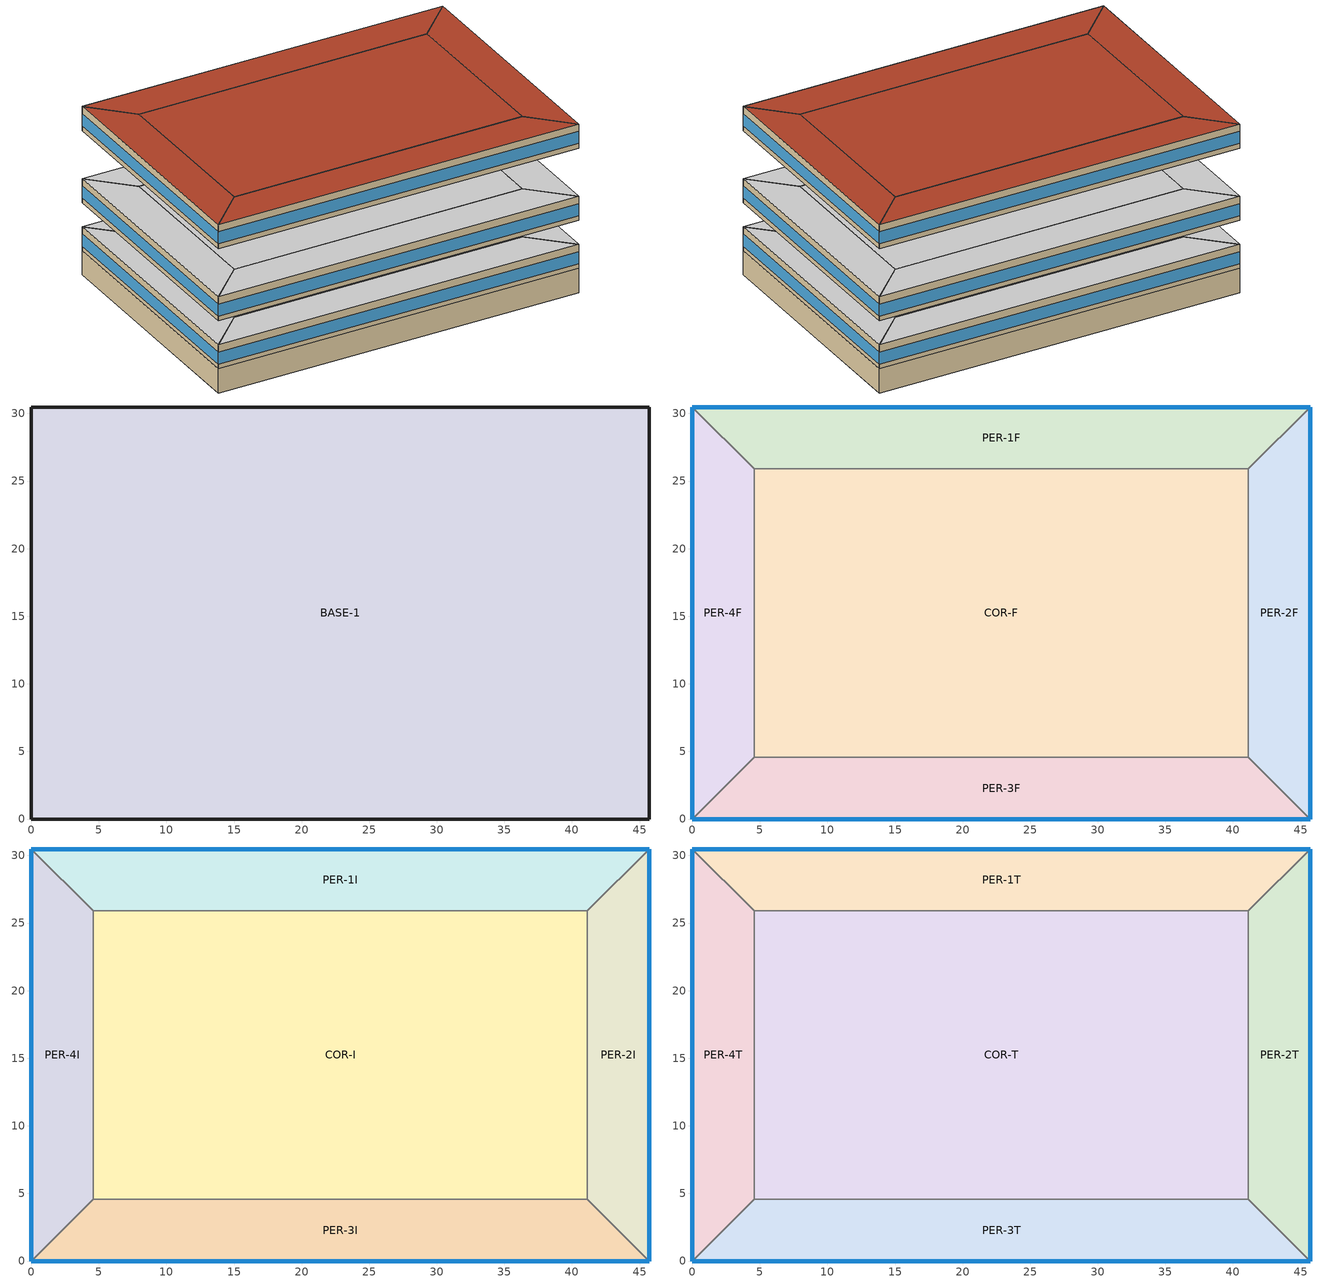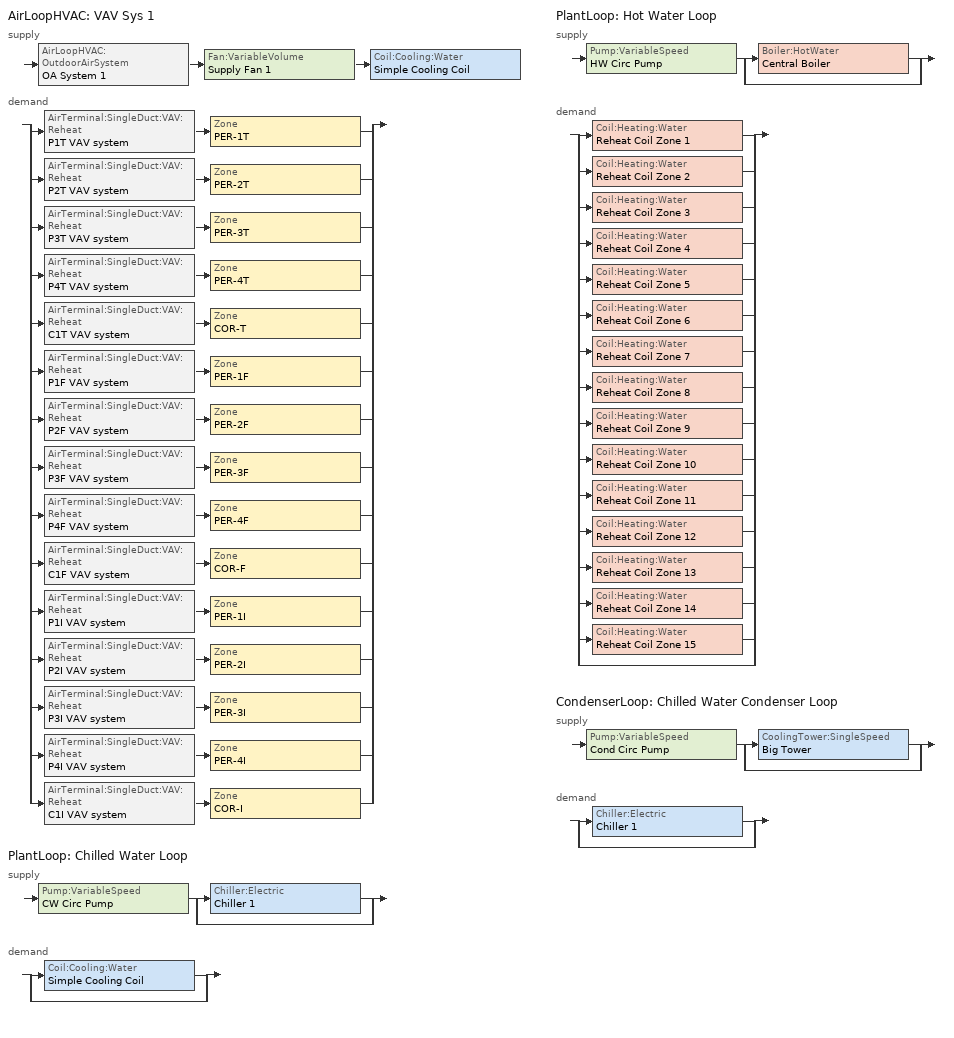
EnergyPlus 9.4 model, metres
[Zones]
BASE-1
 floor ground (SLAB-1): 45.72,30.48 45.72,0 0,0 0,30.48 z-3.05
 wall ground (SLAB-1): 45.72,30.48 0,30.48 0,0 45.72,0 45.72,30.48 z-3.05:0
COR-F
 floor to BASE-1 (FLOOR-1): 41.15,25.91 41.15,4.57 4.57,4.57 4.57,25.91 z0
 wall to PER-1F (INTWALL-1): 41.15,25.91 4.57,25.91 z0:3.05
 wall to PER-3F (INTWALL-1): 4.57,4.57 41.15,4.57 z0:3.05
 wall to PER-4F (INTWALL-1): 4.57,25.91 4.57,4.57 z0:3.05
 wall to PER-2F (INTWALL-1): 41.15,4.57 41.15,25.91 z0:3.05
 ceiling adiabatic (CEILING-1): 4.57,25.91 4.57,4.57 41.15,4.57 41.15,25.91 z3.05
PER-1F
 floor to BASE-1 (FLOOR-1): 4.57,25.91 0,30.48 45.72,30.48 41.15,25.91 z0
 wall outside (WALL-1): 45.72,30.48 0,30.48 z0:3.05
 wall to PER-2F (INTWALL-1): 41.15,25.91 45.72,30.48 z0:3.05
 wall to PER-4F (INTWALL-1): 0,30.48 4.57,25.91 z0:3.05
 window (COMPOSITE): 45.72,30.48 0,30.48 z0.61:2.13
 ceiling adiabatic (CEILING-1): 41.15,25.91 45.72,30.48 0,30.48 4.57,25.91 z3.05
PER-2F
 floor to BASE-1 (FLOOR-1): 41.15,25.91 45.72,30.48 45.72,0 41.15,4.57 z0
 wall outside (WALL-1): 45.72,0 45.72,30.48 z0:3.05
 wall to PER-3F (INTWALL-1): 41.15,4.57 45.72,0 z0:3.05
 window (COMPOSITE): 45.72,0 45.72,30.48 z0.61:2.13
 ceiling adiabatic (CEILING-1): 41.15,4.57 45.72,0 45.72,30.48 41.15,25.91 z3.05
PER-3F
 floor to BASE-1 (FLOOR-1): 41.15,4.57 45.72,0 0,0 4.57,4.57 z0
 wall outside (WALL-1): 0,0 45.72,0 z0:3.05
 wall to PER-4F (INTWALL-1): 4.57,4.57 0,0 z0:3.05
 window (COMPOSITE): 0,0 45.72,0 z0.61:2.13
 ceiling adiabatic (CEILING-1): 4.57,4.57 0,0 45.72,0 41.15,4.57 z3.05
PER-4F
 floor to BASE-1 (FLOOR-1): 4.57,4.57 0,0 0,30.48 4.57,25.91 z0
 wall outside (WALL-1): 0,30.48 0,0 z0:3.05
 window (COMPOSITE): 0,30.48 0,0 z0.61:2.13
 ceiling adiabatic (CEILING-1): 4.57,25.91 0,30.48 0,0 4.57,4.57 z3.05
COR-I
 floor adiabatic (FLOOR-1): 41.15,25.91 41.15,4.57 4.57,4.57 4.57,25.91 z6.1
 wall to PER-1I (INTWALL-1): 41.15,25.91 4.57,25.91 z6.1:9.14
 wall to PER-3I (INTWALL-1): 4.57,4.57 41.15,4.57 z6.1:9.14
 wall to PER-4I (INTWALL-1): 4.57,25.91 4.57,4.57 z6.1:9.14
 wall to PER-2I (INTWALL-1): 41.15,4.57 41.15,25.91 z6.1:9.14
 ceiling adiabatic (CEILING-1): 4.57,25.91 4.57,4.57 41.15,4.57 41.15,25.91 z9.14
PER-1I
 floor adiabatic (FLOOR-1): 4.57,25.91 0,30.48 45.72,30.48 41.15,25.91 z6.1
 wall outside (WALL-1): 45.72,30.48 0,30.48 z6.1:9.14
 wall to PER-2I (INTWALL-1): 41.15,25.91 45.72,30.48 z6.1:9.14
 wall to PER-4I (INTWALL-1): 0,30.48 4.57,25.91 z6.1:9.14
 window (COMPOSITE): 45.72,30.48 0,30.48 z6.71:8.23
 ceiling adiabatic (CEILING-1): 41.15,25.91 45.72,30.48 0,30.48 4.57,25.91 z9.14
PER-2I
 floor adiabatic (FLOOR-1): 41.15,25.91 45.72,30.48 45.72,0 41.15,4.57 z6.1
 wall outside (WALL-1): 45.72,0 45.72,30.48 z6.1:9.14
 wall to PER-3I (INTWALL-1): 41.15,4.57 45.72,0 z6.1:9.14
 window (COMPOSITE): 45.72,0 45.72,30.48 z6.71:8.23
 ceiling adiabatic (CEILING-1): 41.15,4.57 45.72,0 45.72,30.48 41.15,25.91 z9.14
PER-3I
 floor adiabatic (FLOOR-1): 41.15,4.57 45.72,0 0,0 4.57,4.57 z6.1
 wall outside (WALL-1): 0,0 45.72,0 z6.1:9.14
 wall to PER-4I (INTWALL-1): 4.57,4.57 0,0 z6.1:9.14
 window (COMPOSITE): 0,0 45.72,0 z6.71:8.23
 ceiling adiabatic (CEILING-1): 4.57,4.57 0,0 45.72,0 41.15,4.57 z9.14
PER-4I
 floor adiabatic (FLOOR-1): 4.57,4.57 0,0 0,30.48 4.57,25.91 z6.1
 wall outside (WALL-1): 0,30.48 0,0 z6.1:9.14
 window (COMPOSITE): 0,30.48 0,0 z6.71:8.23
 ceiling adiabatic (CEILING-1): 4.57,25.91 0,30.48 0,0 4.57,4.57 z9.14
PER-1T
 floor adiabatic (FLOOR-1): 4.57,25.91 0,30.48 45.72,30.48 41.15,25.91 z15.24
 wall outside (WALL-1): 45.72,30.48 0,30.48 z15.24:18.29
 wall to COR-T (INTWALL-1): 4.57,25.91 41.15,25.91 z15.24:18.29
 wall to PER-2T (INTWALL-1): 41.15,25.91 45.72,30.48 z15.24:18.29
 wall to PER-4T (INTWALL-1): 0,30.48 4.57,25.91 z15.24:18.29
 window (COMPOSITE): 45.72,30.48 0,30.48 z15.85:17.37
 roof outside (ROOF-1): 41.15,25.91 45.72,30.48 0,30.48 4.57,25.91 z18.29
PER-2T
 floor adiabatic (FLOOR-1): 41.15,25.91 45.72,30.48 45.72,0 41.15,4.57 z15.24
 wall outside (WALL-1): 45.72,0 45.72,30.48 z15.24:18.29
 wall to COR-T (INTWALL-1): 41.15,25.91 41.15,4.57 z15.24:18.29
 wall to PER-3T (INTWALL-1): 41.15,4.57 45.72,0 z15.24:18.29
 window (COMPOSITE): 45.72,0 45.72,30.48 z15.85:17.37
 roof outside (ROOF-1): 41.15,4.57 45.72,0 45.72,30.48 41.15,25.91 z18.29
PER-3T
 floor adiabatic (FLOOR-1): 41.15,4.57 45.72,0 0,0 4.57,4.57 z15.24
 wall outside (WALL-1): 0,0 45.72,0 z15.24:18.29
 wall to COR-T (INTWALL-1): 41.15,4.57 4.57,4.57 z15.24:18.29
 wall to PER-4T (INTWALL-1): 4.57,4.57 0,0 z15.24:18.29
 window (COMPOSITE): 0,0 45.72,0 z15.85:17.37
 roof outside (ROOF-1): 4.57,4.57 0,0 45.72,0 41.15,4.57 z18.29
PER-4T
 floor adiabatic (FLOOR-1): 4.57,4.57 0,0 0,30.48 4.57,25.91 z15.24
 wall outside (WALL-1): 0,30.48 0,0 z15.24:18.29
 wall to COR-T (INTWALL-1): 4.57,4.57 4.57,25.91 z15.24:18.29
 window (COMPOSITE): 0,30.48 0,0 z15.85:17.37
 roof outside (ROOF-1): 4.57,25.91 0,30.48 0,0 4.57,4.57 z18.29
COR-T
 floor adiabatic (FLOOR-1): 41.15,25.91 41.15,4.57 4.57,4.57 4.57,25.91 z15.24
 roof outside (ROOF-1): 4.57,25.91 4.57,4.57 41.15,4.57 41.15,25.91 z18.29
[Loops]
AirLoopHVAC 'VAV Sys 1'
 supply: AirLoopHVAC:OutdoorAirSystem 'OA System 1' > Fan:VariableVolume 'Supply Fan 1' > Coil:Cooling:Water 'Simple Cooling Coil'
 demand: split
  | AirTerminal:SingleDuct:VAV:Reheat 'P1T VAV system' > Zone 'PER-1T'
  | AirTerminal:SingleDuct:VAV:Reheat 'P2T VAV system' > Zone 'PER-2T'
  | AirTerminal:SingleDuct:VAV:Reheat 'P3T VAV system' > Zone 'PER-3T'
  | AirTerminal:SingleDuct:VAV:Reheat 'P4T VAV system' > Zone 'PER-4T'
  | AirTerminal:SingleDuct:VAV:Reheat 'C1T VAV system' > Zone 'COR-T'
  | AirTerminal:SingleDuct:VAV:Reheat 'P1F VAV system' > Zone 'PER-1F'
  | AirTerminal:SingleDuct:VAV:Reheat 'P2F VAV system' > Zone 'PER-2F'
  | AirTerminal:SingleDuct:VAV:Reheat 'P3F VAV system' > Zone 'PER-3F'
  | AirTerminal:SingleDuct:VAV:Reheat 'P4F VAV system' > Zone 'PER-4F'
  | AirTerminal:SingleDuct:VAV:Reheat 'C1F VAV system' > Zone 'COR-F'
  | AirTerminal:SingleDuct:VAV:Reheat 'P1I VAV system' > Zone 'PER-1I'
  | AirTerminal:SingleDuct:VAV:Reheat 'P2I VAV system' > Zone 'PER-2I'
  | AirTerminal:SingleDuct:VAV:Reheat 'P3I VAV system' > Zone 'PER-3I'
  | AirTerminal:SingleDuct:VAV:Reheat 'P4I VAV system' > Zone 'PER-4I'
  | AirTerminal:SingleDuct:VAV:Reheat 'C1I VAV system' > Zone 'COR-I'
PlantLoop 'Chilled Water Loop'
 supply: Pump:VariableSpeed 'CW Circ Pump' > split
  | Chiller:Electric 'Chiller 1'
  | bypass
 demand: split
  | Coil:Cooling:Water 'Simple Cooling Coil'
  | bypass
PlantLoop 'Hot Water Loop'
 supply: Pump:VariableSpeed 'HW Circ Pump' > split
  | Boiler:HotWater 'Central Boiler'
  | bypass
 demand: split
  | Coil:Heating:Water 'Reheat Coil Zone 1'
  | Coil:Heating:Water 'Reheat Coil Zone 2'
  | Coil:Heating:Water 'Reheat Coil Zone 3'
  | Coil:Heating:Water 'Reheat Coil Zone 4'
  | Coil:Heating:Water 'Reheat Coil Zone 5'
  | Coil:Heating:Water 'Reheat Coil Zone 6'
  | Coil:Heating:Water 'Reheat Coil Zone 7'
  | Coil:Heating:Water 'Reheat Coil Zone 8'
  | Coil:Heating:Water 'Reheat Coil Zone 9'
  | Coil:Heating:Water 'Reheat Coil Zone 10'
  | Coil:Heating:Water 'Reheat Coil Zone 11'
  | Coil:Heating:Water 'Reheat Coil Zone 12'
  | Coil:Heating:Water 'Reheat Coil Zone 13'
  | Coil:Heating:Water 'Reheat Coil Zone 14'
  | Coil:Heating:Water 'Reheat Coil Zone 15'
  | bypass
CondenserLoop 'Chilled Water Condenser Loop'
 supply: Pump:VariableSpeed 'Cond Circ Pump' > split
  | CoolingTower:SingleSpeed 'Big Tower'
  | bypass
 demand: split
  | Chiller:Electric 'Chiller 1'
  | bypass
[Building]
Building: Loads convergence tolerance value=0.04; Maximum number of warmup days=25; Minimum number of warmup days=6; North axis=0; Solar distribution=MinimalShadowing; Temperature convergence tolerance value=0.4; Terrain=Suburbs
[Site:GroundTemperature:BuildingSurface]
20.03, 20.03, 20.13, 20.3, 20.43, 20.52, 20.62, 20.77, 20.78, 20.55, 20.44, 20.2
[Site:Location]
CHICAGO_IL_USA TMY2-94846: Elevation=190; Latitude=41.78; Longitude=-87.75; Time zone=-6
[SizingPeriod:DesignDay] Barometric pressure=99063; Day of month=21; Daylight saving time indicator=No; Humidity condition type=WetBulb; Rain indicator=No; Snow indicator=No; Solar model indicator=ASHRAEClearSky
Name | Daily dry bulb temperature range | Day type | Maximum dry bulb temperature | Month | Sky clearness | Wetbulb or dewpoint at maximum dry bulb | Wind direction | Wind speed
CHICAGO_IL_USA Annual Cooling 1% Design Conditions DB/MCWB | 10.7 | SummerDesignDay | 31.5 | 7 | 1 | 23 | 230 | 5.3
CHICAGO_IL_USA Annual Heating 99% Design Conditions DB | 0 | WinterDesignDay | -17.3 | 1 | 0 | -17.3 | 270 | 4.9
[Construction]
CEILING-1: CP01, CC24
COMPOSITE: CLEAR 6MM, AIR 6MM, CLEAR 6MM
FLOOR-1: CC24, CP01
INTWALL-1: GP02, AL21, GP02
Medium Furniture: MediumFurniture
ROOF-1: BR01, CC24, IN-R, AL33, AC02
SLAB-1: SOIL, CC15
WALL-1: ST01, IN-W, AL21, GP02
[Material]
Name | Conductivity | Density | Roughness | Solar absorptance | Specific heat | Thermal absorptance | Thickness | Visible absorptance
AC02 | 0.057 | 288 | MediumSmooth | 0.7 | 1339 | 0.9 | 0.0127 | 0.7
BR01 | 0.162 | 1121 | VeryRough | 0.7 | 1464 | 0.9 | 0.0095 | 0.7
CC15 | 1.802 | 2243 | MediumRough | 0.65 | 837 | 0.9 | 0.1524 | 0.65
CC24 | 0.36 | 1282 | MediumRough | 0.65 | 837 | 0.9 | 0.1016 | 0.65
GP02 | 0.16 | 801 | MediumSmooth | 0.75 | 837 | 0.9 | 0.0159 | 0.75
MediumFurniture | 0.115 | 513 | MediumSmooth | 0.78 | 1381 | 0.9 | 0.57 | 0.78
SOIL | 1.7308 | 1842.07 | Rough | 0.65 | 1088.57 | 0.65 | 0.6096 | 0.65
ST01 | 1.802 | 2243 | MediumRough | 0.65 | 837 | 0.9 | 0.0254 | 0.65
[Material:AirGap]
Name | Thermal resistance
AL21 | 0.157
AL33 | 0.162
[Material:NoMass] Roughness=Rough
Name | Solar absorptance | Thermal absorptance | Thermal resistance | Visible absorptance
CP01 | 0.75 | 0.9 | 0.367 | 0.75
IN-R | 0.65 | 0.65 | 1.602 | 0.65
IN-W | 0.65 | 0.65 | 0.44 | 0.65
[WindowMaterial:Gas]
AIR 6MM: Gas type=Air; Thickness=0.0063
[WindowMaterial:Glazing]
CLEAR 6MM: Back side infrared hemispherical emissivity=0.84; Back side solar reflectance at normal incidence=0.071; Back side visible reflectance at normal incidence=0.08; Conductivity=0.9; Front side infrared hemispherical emissivity=0.84; Front side solar reflectance at normal incidence=0.071; Front side visible reflectance at normal incidence=0.08; Infrared transmittance at normal incidence=0; Optical data type=SpectralAverage; Solar transmittance at normal incidence=0.775; Thickness=0.006; Visible transmittance at normal incidence=0.881
[AirLoopHVAC]
VAV Sys 1: Design supply air flow rate=Autosize
[AirTerminal:SingleDuct:VAV:Reheat] Availability schedule=AirSysAvailSched; Convergence tolerance=0.00025; Damper heating action=Normal; Maximum air flow rate=Autosize; Maximum flow fraction during reheat=Autosize; Maximum flow per zone floor area during reheat=Autosize; Maximum hot water or steam flow rate=Autosize; Minimum hot water or steam flow rate=0; Zone minimum air flow input method=Constant
Name | Constant minimum air flow fraction | Reheat coil
C1F VAV system | 0.5 | Reheat Coil Zone 10
C1I VAV system | 0.5 | Reheat Coil Zone 15
C1T VAV system | 0.5 | Reheat Coil Zone 5
P1F VAV system | 0.3 | Reheat Coil Zone 6
P1I VAV system | 0.3 | Reheat Coil Zone 11
P1T VAV system | 0.3 | Reheat Coil Zone 1
P2F VAV system | 0.3 | Reheat Coil Zone 7
P2I VAV system | 0.3 | Reheat Coil Zone 12
P2T VAV system | 0.3 | Reheat Coil Zone 2
P3F VAV system | 0.3 | Reheat Coil Zone 8
P3I VAV system | 0.3 | Reheat Coil Zone 13
P3T VAV system | 0.3 | Reheat Coil Zone 3
P4F VAV system | 0.3 | Reheat Coil Zone 9
P4I VAV system | 0.3 | Reheat Coil Zone 14
P4T VAV system | 0.3 | Reheat Coil Zone 4
[AvailabilityManager:Scheduled]
VAV Sys 1 Avail: Schedule=AirSysAvailSched
[Boiler:HotWater]
Central Boiler: Boiler flow mode=LeavingSetpointModulated; Design water flow rate=Autosize; Efficiency curve temperature evaluation variable=LeavingBoiler; Fuel type=NaturalGas; Maximum part load ratio=1.2; Minimum part load ratio=0; Nominal capacity=Autosize; Nominal thermal efficiency=0.8; Normalized boiler efficiency curve=BoilerEfficiency; Optimum part load ratio=1; Water outlet upper temperature limit=100
[Chiller:Electric]
Chiller 1: Chilled water outlet temperature lower limit=5; Chiller flow mode=LeavingSetpointModulated; Condenser type=WaterCooled; Design chilled water flow rate=Autosize; Design chilled water outlet temperature=6.667; Design condenser fluid flow rate=Autosize; Design condenser inlet temperature=29.44; Maximum part load ratio=1; Minimum part load ratio=0; Nominal capacity=Autosize; Nominal cop=3.2; Optimum part load ratio=0.65; Temperature rise coefficient=2.682759; Coefficient 1 of capacity ratio curve=0.944836; Coefficient 1 of full load ratio curve=0.03303; Coefficient 1 of power ratio curve=1.907846; Coefficient 2 of capacity ratio curve=-0.0570088; Coefficient 2 of full load ratio curve=0.6852; Coefficient 2 of power ratio curve=-1.20499; Coefficient 3 of capacity ratio curve=-0.00185486; Coefficient 3 of full load ratio curve=0.2818; Coefficient 3 of power ratio curve=0.263462
[Coil:Cooling:Water]
Simple Cooling Coil: Availability schedule=CoolingAvailSched; Design air flow rate=Autosize; Design inlet air humidity ratio=Autosize; Design inlet air temperature=Autosize; Design inlet water temperature=Autosize; Design outlet air humidity ratio=Autosize; Design outlet air temperature=Autosize; Design water flow rate=Autosize; Heat exchanger configuration=CrossFlow; Type of analysis=SimpleAnalysis
[Coil:Heating:Water] Availability schedule=HeatingAvailSched; Performance input method=UFactorTimesAreaAndDesignWaterFlowRate; Rated capacity=Autosize; Rated inlet air temperature=16.6; Rated inlet water temperature=82.2; Rated outlet air temperature=32.2; Rated outlet water temperature=71.1
Name | Maximum water flow rate | U factor times area value
Reheat Coil Zone 1; Reheat Coil Zone 2; Reheat Coil Zone 3; Reheat Coil Zone 4; Reheat Coil Zone 5; Reheat Coil Zone 7; Reheat Coil Zone 8; Reheat Coil Zone 9; Reheat Coil Zone 10; Reheat Coil Zone 11; Reheat Coil Zone 12; Reheat Coil Zone 13; Reheat Coil Zone 14; Reheat Coil Zone 15 | Autosize | Autosize
Reheat Coil Zone 6 | 0.005 | 4000
[CondenserEquipmentList]
All Towers: Big Tower, CoolingTower:SingleSpeed
[CondenserEquipmentOperationSchemes]
Tower Loop Operation: Control scheme 1=Year Round Tower Operation; Control scheme 1 schedule=ALWAYSON
[CondenserLoop]
Chilled Water Condenser Loop: Condenser equipment operation scheme=Tower Loop Operation; Condenser loop volume=Autocalculate; Fluid type=Water; Load distribution scheme=SequentialLoad; Maximum loop flow rate=Autosize; Maximum loop temperature=80; Minimum loop flow rate=0; Minimum loop temperature=5
[Controller:OutdoorAir]
OA Controller 1: Economizer control action type=ModulateFlow; Economizer control type=NoEconomizer; Economizer maximum limit dry bulb temperature=19; Economizer minimum limit dry bulb temperature=4; Lockout type=NoLockout; Maximum outdoor air flow rate=Autosize; Minimum limit type=FixedMinimum; Minimum outdoor air flow rate=Autosize
[Controller:WaterCoil]
Main Cooling Coil Controller: Action=Reverse; Actuator variable=Flow; Control variable=Temperature; Maximum actuated flow=Autosize; Minimum actuated flow=0
[CoolingTower:SingleSpeed]
Big Tower: Design air flow rate=Autosize; Design fan power=Autosize; Design u factor times area value=Autosize; Design water flow rate=Autosize; Free convection regime air flow rate=0; Free convection regime u factor times area value=0
[DesignSpecification:OutdoorAir] Outdoor air flow per person=0.00944; Outdoor air flow per zone=0; Outdoor air flow per zone floor area=0; Outdoor air method=Flow/Person
SZ DSOA COR-I; SZ DSOA PER-1T; SZ DSOA PER-4F
[ElectricEquipment] Design level calculation method=EquipmentLevel; Fraction latent=0; Fraction lost=0; Schedule=EQP-SCHED
Name | Zone or zonelist | Design level | Fraction radiant
COR-F ElecEq 1 | COR-F | 6300 | 0.3
COR-I ElecEq 1 | COR-I | 6300 | 0.3
COR-T ElecEq 1 | COR-T | 6300 | 0.3
PER-1F ElecEq 1 | PER-1F | 1518.75 | 0.3
PER-1I ElecEq 1 | PER-1I | 1518.75 | 0.3
PER-1T ElecEq 1 | PER-1T | 1518.75 | 0
PER-2F ElecEq 1 | PER-2F | 956.25 | 0.3
PER-2I ElecEq 1 | PER-2I | 956.25 | 0.3
PER-2T ElecEq 1 | PER-2T | 956.25 | 0.3
PER-3F ElecEq 1 | PER-3F | 1518.75 | 0.3
PER-3I ElecEq 1 | PER-3I | 1518.75 | 0.3
PER-3T ElecEq 1 | PER-3T | 1518.75 | 0.3
PER-4F ElecEq 1 | PER-4F | 956.25 | 0.3
PER-4I ElecEq 1 | PER-4I | 956.25 | 0.3
PER-4T ElecEq 1 | PER-4T | 956.25 | 0.3
[Fan:VariableVolume]
Supply Fan 1: Availability schedule=AirSysAvailSched; Fan power coefficient 1=0.350712; Fan power coefficient 2=0.308505; Fan power coefficient 3=-0.541374; Fan power coefficient 4=0.871988; Fan power coefficient 5=0; Fan power minimum flow fraction=0.25; Fan power minimum flow rate input method=Fraction; Fan total efficiency=0.7; Maximum flow rate=Autosize; Motor efficiency=0.9; Motor in airstream fraction=1; Pressure rise=1000
[GroundHeatTransfer:Basement:BldgData]
GroundHeatTransfer:Basement:BldgData 1: Dgravxy width of gravel pit beside basement wall=0.3; Dgravzn gravel depth extending above the floor slab=0.2; Dgravzp gravel depth below the floor slab=0.1; Dslab floor slab thickness=0.1; Dwall wall thickness=0.2
[GroundHeatTransfer:Basement:ComBldg]
GroundHeatTransfer:Basement:ComBldg 1: January average temperature=20; February average temperature=20; March average temperature=20; April average temperature=20; May average temperature=20; June average temperature=20; July average temperature=20; August average temperature=20; September average temperature=20; October average temperature=20; November average temperature=20; December average temperature=20; Daily variation sine wave amplitude=0
[GroundHeatTransfer:Basement:EquivAutoGrid]
GroundHeatTransfer:Basement:EquivAutoGrid 1: Basedepth depth of the basement wall below grade=2.4; Clearance distance from outside of wall to edge of 3 d ground domain=15; Slabdepth thickness of the floor slab=0.1
[GroundHeatTransfer:Basement:EquivSlab]
GroundHeatTransfer:Basement:EquivSlab 1: Apratio the area to perimeter ratio for this slab=15; Equivsizing flag=TRUE
[GroundHeatTransfer:Basement:Insulation]
GroundHeatTransfer:Basement:Insulation 1: Insfull flag is the wall fully insulated=TRUE; Rext r value of any exterior insulation=5
[GroundHeatTransfer:Basement:Interior]
GroundHeatTransfer:Basement:Interior 1: Cond flag is the basement conditioned=TRUE; Hin downward combined convection and radiation heat transfer coefficient=6.13; Hin downward convection only heat transfer coefficient=0.92; Hin horizontal combined convection and radiation heat transfer coefficient=8.29; Hin horizontal convection only heat transfer coefficient=3.08; Hin upward combined convection and radiation heat transfer coefficient=9.26; Hin upward convection only heat transfer coefficient=4.04
[GroundHeatTransfer:Basement:MatlProps]
GroundHeatTransfer:Basement:MatlProps 1: Density for ceiling=311.66; Density for floor slab=2242.6; Density for foundation wall=2242.6; Density for gravel=2000; Density for soil=1500; Density for wood=448.5; Nmat number of materials in this domain=6; Specific heat for ceiling=1513; Specific heat for floor slab=880; Specific heat for foundation wall=880; Specific heat for gravel=720; Specific heat for soil=840; Specific heat for wood=1630; Thermal conductivity for ceiling=0.093; Thermal conductivity for floor slab=1.402; Thermal conductivity for foundation wall=1.402; Thermal conductivity for gravel=1.9; Thermal conductivity for soil=0.5; Thermal conductivity for wood=0.119
[GroundHeatTransfer:Basement:SimParameters]
GroundHeatTransfer:Basement:SimParameters 1: F multiplier for the adi solution=0.1; Iyrs maximum number of yearly iterations=15
[GroundHeatTransfer:Basement:SurfaceProps]
GroundHeatTransfer:Basement:SurfaceProps 1: Albedo surface albedo for no snow conditions=0.16; Albedo surface albedo for snow conditions=0.4; Epsln surface emissivity no snow=0.94; Epsln surface emissivity with snow=0.86; Pet flag potential evapotranspiration on=TRUE; Veght surface roughness no snow conditions=6; Veght surface roughness snow conditions=0.25
[GroundHeatTransfer:Control]
Control1: Run basement preprocessor=Yes; Run slab preprocessor=No
[InternalMass] Construction=Medium Furniture
Name | Zone or zonelist | Surface area
Internal-C1F | COR-F | 390
Internal-C1I | COR-I | 390
Internal-C1T | COR-T | 390
Internal-P1F | PER-1F | 94
Internal-P1I | PER-1I | 94
Internal-P1T | PER-1T | 94
Internal-P2F | PER-2F | 59
Internal-P2I | PER-2I | 59
Internal-P2T | PER-2T | 59
Internal-P3F | PER-3F | 94
Internal-P3I | PER-3I | 94
Internal-P3T | PER-3T | 94
Internal-P4F | PER-4F | 59
Internal-P4I | PER-4I | 59
Internal-P4T | PER-4T | 59
[Lights] Design level calculation method=LightingLevel; End use subcategory=GeneralLights; Fraction radiant=0.3; Fraction replaceable=0; Fraction visible=0.2; Return air fraction=0; Schedule=LIT-SCHED
Name | Zone or zonelist | Lighting level
COR-F Lights 1 | COR-F | 10920
COR-I Lights 1 | COR-I | 10920
COR-T Lights 1 | COR-T | 10920
PER-1F Lights 1 | PER-1F | 2632.5
PER-1I Lights 1 | PER-1I | 2632.5
PER-1T Lights 1 | PER-1T | 2632.5
PER-2F Lights 1 | PER-2F | 1657.5
PER-2I Lights 1 | PER-2I | 1657.5
PER-2T Lights 1 | PER-2T | 1657.5
PER-3F Lights 1 | PER-3F | 2632.5
PER-3I Lights 1 | PER-3I | 2632.5
PER-3T Lights 1 | PER-3T | 2632.5
PER-4F Lights 1 | PER-4F | 1657.5
PER-4I Lights 1 | PER-4I | 1657.5
PER-4T Lights 1 | PER-4T | 1657.5
[OtherEquipment]
BASE-1 OthEq 1: Zone or zonelist=BASE-1; Design level=6766; Design level calculation method=EquipmentLevel; Fraction latent=0; Fraction lost=0; Fraction radiant=0.3; Fuel type=None; Schedule=ALWAYSON
[People] Activity level schedule=PER-1T-ActSchd; Number of people calculation method=People; Number of people schedule=OCC-SCHED
Name | Zone or zonelist | Fraction radiant | Number of people
COR-F People 1 | COR-F | 0.3 | 21.5
COR-I People 1 | COR-I | 0.3 | 21.5
COR-T People 1 | COR-T | 0.3 | 21.5
PER-1F People 1 | PER-1F | 0.3 | 5.2
PER-1I People 1 | PER-1I | 0.3 | 5.2
PER-1T People 1 | PER-1T | 0.3 | 5.2
PER-2F People 1 | PER-2F | 0 | 3.3
PER-2I People 1 | PER-2I | 0.3 | 3.3
PER-2T People 1 | PER-2T | 0.3 | 3.3
PER-3F People 1 | PER-3F | 0.3 | 5.2
PER-3I People 1 | PER-3I | 0.3 | 5.2
PER-3T People 1 | PER-3T | 0.3 | 5.2
PER-4F People 1 | PER-4F | 0.3 | 3.3
PER-4I People 1 | PER-4I | 0.3 | 3.3
PER-4T People 1 | PER-4T | 0.3 | 3.3
[PlantEquipmentList]
All Chillers: Chiller 1, Chiller:Electric
heating plant: Central Boiler, Boiler:HotWater
[PlantEquipmentOperation:CoolingLoad] Load range 1 lower limit=0
Name | Load range 1 upper limit | Range 1 equipment list
Chiller operation | 4000000 | All Chillers
Year Round Tower Operation | 90000000 | All Towers
[PlantEquipmentOperation:HeatingLoad]
Boiler operation: Load range 1 lower limit=0; Load range 1 upper limit=10000000; Range 1 equipment list=heating plant
[PlantEquipmentOperationSchemes] Control scheme 1 schedule=ALWAYSON
Name | Control scheme 1
CW Loop Operation | Chiller operation
Hot Loop Operation | Boiler operation
[PlantLoop] Fluid type=Water; Load distribution scheme=SequentialLoad; Maximum loop flow rate=Autosize; Minimum loop flow rate=0; Plant loop volume=Autocalculate
Name | Maximum loop temperature | Minimum loop temperature | Plant equipment operation scheme
Chilled Water Loop | 98 | 5 | CW Loop Operation
Hot Water Loop | 100 | 10 | Hot Loop Operation
[Pump:VariableSpeed] Design maximum flow rate=Autosize; Design minimum flow rate=0; Design power consumption=Autosize; Design pump head=179352; Fraction of motor inefficiencies to fluid stream=0; Motor efficiency=0.9; Pump control type=Intermittent; Coefficient 1 of the part load performance curve=0; Coefficient 2 of the part load performance curve=1; Coefficient 3 of the part load performance curve=0; Coefficient 4 of the part load performance curve=0
Name | Pump flow rate schedule
CW Circ Pump; Cond Circ Pump | CoolingAvailSched
HW Circ Pump
[SetpointManager:Scheduled] Control variable=Temperature
Name | Schedule | Setpoint node or nodelist
Central Boiler Setpoint Manager | HW Loop Temp Schedule | Central Boiler Outlet Node
Chilled Water Condenser Loop Setpoint Manager | Condenser Temp Schedule | Chilled Water Condenser Loop Setpoint Node List
Chilled Water Loop Setpoint Manager | CW Temp Schedule | Chilled Water Loop Setpoint Node List
Chiller 1 Setpoint Manager | CW Temp Schedule | Central Chiller Outlet Node
Hot Water Loop Setpoint Manager | HW Loop Temp Schedule | Hot Water Loop Setpoint Node List
Supply Air temp Manager | Seasonal Reset Supply Air Temp Sch | Supply Air Temp Node
[Sizing:Plant]
Name | Design loop exit temperature | Loop design temperature difference | Loop type
Hot Water Loop | 60 | 11 | Heating
Chilled Water Loop | 6.67 | 6.67 | Cooling
Chilled Water Condenser Loop | 29.5 | 5.6 | Condenser
[Sizing:System]
VAV Sys 1: 100 outdoor air in cooling=No; 100 outdoor air in heating=No; Central cooling capacity control method=VAV; Central cooling design supply air humidity ratio=0.008; Central cooling design supply air temperature=13; Central heating design supply air humidity ratio=0.008; Central heating design supply air temperature=16; Central heating maximum system air flow ratio=0.3; Cooling design capacity=Autosize; Cooling design capacity method=CoolingDesignCapacity; Cooling supply air flow rate=0; Cooling supply air flow rate method=DesignDay; Design outdoor air flow rate=Autosize; Heating design capacity=Autosize; Heating design capacity method=HeatingDesignCapacity; Heating supply air flow rate=0; Heating supply air flow rate method=DesignDay; Precool design humidity ratio=0.008; Precool design temperature=11; Preheat design humidity ratio=0.008; Preheat design temperature=7; Type of load to size on=Sensible; Type of zone sum to use=NonCoincident; Zone maximum outdoor air fraction=1
[Sizing:Zone] Account for dedicated outdoor air system=No; Cooling design air flow method=DesignDay; Cooling design air flow rate=0; Dedicated outdoor air high setpoint temperature for design=Autosize; Dedicated outdoor air low setpoint temperature for design=Autosize; Dedicated outdoor air system control strategy=NeutralSupplyAir; Heating design air flow method=DesignDay; Heating design air flow rate=0; Zone cooling design supply air humidity ratio=0.009; Zone cooling design supply air temperature=14; Zone cooling design supply air temperature input method=SupplyAirTemperature; Zone heating design supply air humidity ratio=0.004; Zone heating design supply air temperature=50; Zone heating design supply air temperature input method=SupplyAirTemperature
Name | Design specification outdoor air object | Zone cooling sizing factor | Zone heating sizing factor
PER-1T | SZ DSOA PER-1T | 0 | 0
PER-4F | SZ DSOA PER-4F | 0.8 | 0.8
COR-I | SZ DSOA COR-I | 1.1 | 1.1
[ThermostatSetpoint:DualSetpoint]
DualSetPoint: Cooling setpoint temperature schedule=COOL1; Heating setpoint temperature schedule=HEAT1
[Zone] Ceiling height=3.048; Type=1
Name | Multiplier | Volume
BASE-1 | 1 | 4247.53
COR-F; COR-T | 1 | 2378.61
COR-I | 4 | 2378.61
PER-1F; PER-1T; PER-3F; PER-3T | 1 | 573.4156
PER-1I; PER-3I | 4 | 573.4156
PER-2F; PER-2T; PER-4F; PER-4T | 1 | 361.0395
PER-2I; PER-4I | 4 | 361.0395
[ZoneControl:Thermostat] Control 1=DualSetPoint; Control type schedule=Dual Control
Name | Zone or zonelist
C1F Thermostat | COR-F
C1I Thermostat | COR-I
C1T Thermostat | COR-T
P1F Thermostat | PER-1F
P1I Thermostat | PER-1I
P1T Thermostat | PER-1T
P2F Thermostat | PER-2F
P2I Thermostat | PER-2I
P2T Thermostat | PER-2T
P3F Thermostat | PER-3F
P3I Thermostat | PER-3I
P3T Thermostat | PER-3T
P4F Thermostat | PER-4F
P4I Thermostat | PER-4I
P4T Thermostat | PER-4T
[Zone equipment]
COR-F: C1F VAV system
COR-I: C1I VAV system
COR-T: C1T VAV system
PER-1F: P1F VAV system
PER-1I: P1I VAV system
PER-1T: P1T VAV system
PER-2F: P2F VAV system
PER-2I: P2I VAV system
PER-2T: P2T VAV system
PER-3F: P3F VAV system
PER-3I: P3I VAV system
PER-3T: P3T VAV system
PER-4F: P4F VAV system
PER-4I: P4I VAV system
PER-4T: P4T VAV system
[ZoneInfiltration:DesignFlowRate] Constant term coefficient=1; Design flow rate calculation method=Flow/Zone; Schedule=INF-SCHED; Temperature term coefficient=0; Velocity squared term coefficient=0; Velocity term coefficient=0
Name | Zone or zonelist | Design flow rate
BASE-1 Infil 1 | BASE-1 | 1.888
COR-F Infil 1 | COR-F | 0.1982
COR-I Infil 1 | COR-I | 0.1982
COR-T Infil 1 | COR-T | 0.1982
PER-1F Infil 1 | PER-1F | 0.0478
PER-1I Infil 1 | PER-1I | 0.0478
PER-1T Infil 1 | PER-1T | 0.0478
PER-2F Infil 1 | PER-2F | 0.03
PER-2I Infil 1 | PER-2I | 0.03
PER-2T Infil 1 | PER-2T | 0.03
PER-3F Infil 1 | PER-3F | 0.0478
PER-3I Infil 1 | PER-3I | 0.0478
PER-3T Infil 1 | PER-3T | 0.0478
PER-4F Infil 1 | PER-4F | 0.03
PER-4I Infil 1 | PER-4I | 0.03
PER-4T Infil 1 | PER-4T | 0.03
[Curve:Quadratic]
BoilerEfficiency: Maximum value of x=1; Minimum value of x=0; Coefficient1 constant=1; Coefficient2 x=0; Coefficient3 x 2=0
[Schedule:Compact]
AIRSYSAVAILSCHED; COOLINGAVAILSCHED; HEATINGAVAILSCHED: Through: 12/31, For: Weekdays SummerDesignDay WinterDesignDay CustomDay1 CustomDay2, Until: 6:00, 0, Until: 18:00, 1, Until: 24:00, 0, For: Weekends Holidays, Until: 6:00, 0, Until: 13:00, 1, Until: 24:00, 0
ALWAYSON: Through: 12/31, For: Alldays, Until: 24:00, 1
CONDENSER TEMP SCHEDULE: Through: 12/31, For: Alldays, Until: 24:00, 29.5
COOL1: Through: 12/31, For: Weekdays CustomDay1 CustomDay2, Until: 6:00, 32.2, Until: 18:00, 23.9, Until: 24:00, 32.2, For: Weekends Holidays, Until: 6:00, 32.2, Until: 13:00, 23.9, Until: 24:00, 32.2, For: SummerDesignDay, Until: 24:00, 23.9, For: WinterDesignDay, Until: 24:00, 32.2
CW TEMP SCHEDULE: Through: 12/31, For: Alldays, Until: 24:00, 6.67
DUAL CONTROL: Through: 12/31, For: Alldays, Until: 24:00, 4
EQP-SCHED: Through: 12/31, For: Weekdays SummerDesignDay CustomDay1 CustomDay2, Until: 7:00, 0.17, Until: 17:00, 1, Until: 24:00, 0.17, For: Weekends WinterDesignDay Holidays, Until: 24:00, 0.17
HEAT1: Through: 12/31, For: Weekdays CustomDay1 CustomDay2, Until: 6:00, 12.8, Until: 18:00, 21.1, Until: 24:00, 12.8, For: Weekends Holidays, Until: 6:00, 12.8, Until: 13:00, 21.1, Until: 24:00, 12.8, For: SummerDesignDay, Until: 24:00, 12.8, For: WinterDesignDay, Until: 24:00, 21.1
HW LOOP TEMP SCHEDULE: Through: 12/31, For: Alldays, Until: 24:00, 60
INF-SCHED: Through: 12/31, For: Weekdays SummerDesignDay CustomDay1 CustomDay2, Until: 6:00, 1, Until: 18:00, 0, Until: 24:00, 1, For: Weekends WinterDesignDay Holidays, Until: 6:00, 1, Until: 13:00, 0, Until: 24:00, 1
LIT-SCHED: Through: 12/31, For: Weekdays SummerDesignDay CustomDay1 CustomDay2, Until: 7:00, 0.3, Until: 17:00, 0.9, Until: 24:00, 0.3, For: Weekends WinterDesignDay Holidays, Until: 7:00, 0.3, Until: 12:00, 0.4, Until: 24:00, 0.3
OCC-SCHED: Through: 12/31, For: Weekdays SummerDesignDay CustomDay1 CustomDay2, Until: 7:00, 0, Until: 8:00, 0.333333, Until: 9:00, 0.666667, Until: 17:00, 1, Until: 18:00, 0.5, Until: 24:00, 0, For: Weekends WinterDesignDay Holidays, Until: 7:00, 0, Until: 8:00, 0.0666667, Until: 9:00, 0.133333, Until: 12:00, 0.2, Until: 13:00, 0.1, Until: 24:00, 0
PER-1T-ACTSCHD: Through: 12/31, For: Alldays, Until: 24:00, 149.48
SEASONAL RESET SUPPLY AIR TEMP SCH: Through: 3/31, For: Alldays, Until: 24:00, 16, Through: 9/30, For: Alldays, Until: 24:00, 13, Through: 12/31, For: Alldays, Until: 24:00, 16
